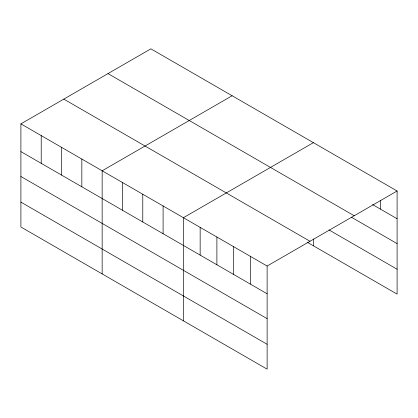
<?xml version="1.0" encoding="UTF-8"?>
<svg xmlns="http://www.w3.org/2000/svg" width="418" height="418" viewBox="0 0 418 418"><rect width="100%" height="100%" fill="white"/><g stroke="black" fill="none" stroke-linecap="round" stroke-linejoin="round"><path stroke-width="0.63" d="M20.9 123.88L267.123 266.036L267.123 369.162L20.9 227.005L20.9 123.88L150.877 48.838L397.1 190.995L397.1 294.12L307.178 242.205M232.131 95.748L102.154 170.79L102.154 273.921M313.385 142.658L183.408 217.7L183.408 320.831M267.123 266.036L397.1 190.995M372.542 204.554L397.1 218.734M107.985 73.599L354.208 215.756M351.334 217.188L397.1 243.61M329.013 229.931L397.1 269.244M63.792 99.113L310.015 241.27M20.9 151.619L267.123 293.776M20.9 176.495L267.123 318.652M20.9 202.129L267.123 344.286M380.359 200.682L380.359 209.068M313.385 238.95L313.385 245.789M250.382 256.37L250.382 284.109M233.636 246.704L233.636 274.438M216.895 237.032L216.895 264.772M200.149 227.366L200.149 255.105M163.093 205.975L163.093 233.714M142.778 194.245L142.778 221.984M122.469 182.52L122.469 210.259M81.839 159.059L81.839 186.799M61.524 147.335L61.524 175.074M41.215 135.604L41.215 163.344"/></g></svg>
